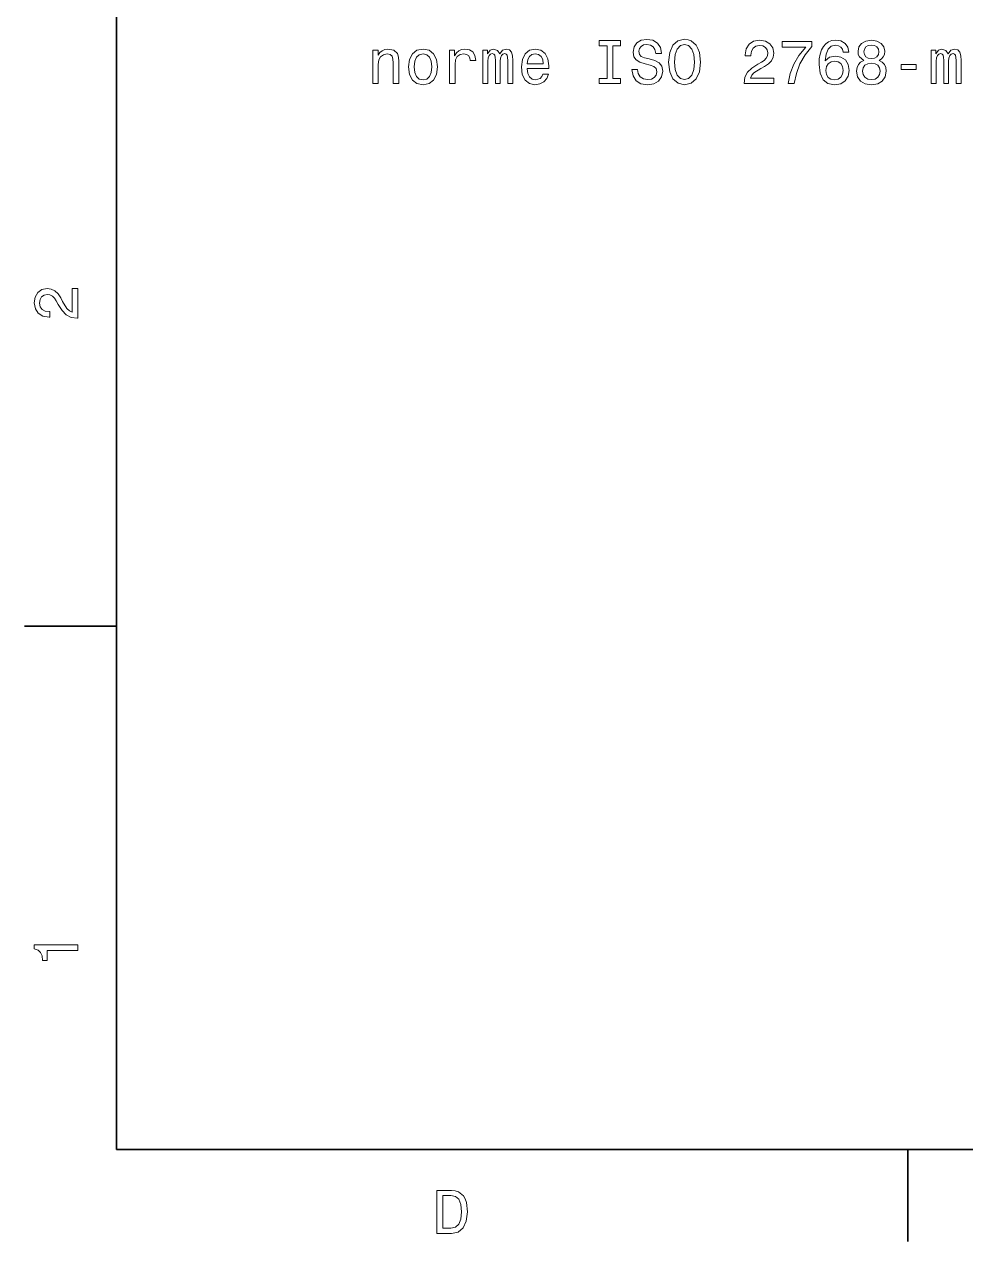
# Model space of a CAD drawing. Extents: x 0 to 297, y 0 to 210.
# Drawn here: x 2.5 to 79, y 2.5 to 101.4 of the extents above; entities that cross this region are included whole.
import ezdxf

# ---------------------------------------------------------------- set-up
doc = ezdxf.new("R2010")
doc.units = 0

msp = doc.modelspace()

# ---------------------------------------------------------------- linework, layer by layer
at = {"color": 7, "lineweight": 35}
for p, q in [((10, 200), (10, 10)), ((10, 10), (287, 10))]:
    msp.add_line(p, q, dxfattribs=at)
at = {"color": 7, "lineweight": 35, "ltscale": 0.1875}
for p, q in [((10, 52.5), (2.5, 52.5)), ((74.300003, 10), (74.300003, 2.5))]:
    msp.add_line(p, q, dxfattribs=at)
at = {"color": 7, "lineweight": 13}
for points in [[(49.843575, 97.005051), (49.198044, 97.005051), (49.198044, 96.581421), (50.953087, 96.581421), (50.953087, 97.005051), (50.307556, 97.005051), (50.307556, 99.657791), (50.953087, 99.657791), (50.953087, 100.081421), (49.198044, 100.081421), (49.198044, 99.657791), (49.843575, 99.657791)], [(52.314758, 97.73632), (51.855827, 97.73632), (51.956688, 97.201736), (52.208855, 96.808365), (52.597183, 96.571335), (53.121674, 96.485603), (53.641129, 96.566292), (54.029457, 96.788193), (54.276573, 97.136177), (54.367355, 97.595108), (54.291706, 98.008652), (54.079887, 98.275948), (53.73695, 98.452461), (53.278015, 98.58358), (52.884644, 98.679405), (52.627441, 98.790352), (52.481186, 98.951736), (52.435799, 99.203903), (52.481186, 99.430847), (52.612312, 99.602318), (52.814041, 99.718307), (53.091415, 99.758652), (53.37384, 99.708221), (53.595741, 99.572052), (53.741993, 99.345108), (53.812599, 99.037476), (54.27153, 99.037476), (54.27153, 99.047562), (54.190842, 99.521622), (53.953812, 99.874649), (53.580612, 100.09655), (53.076286, 100.172195), (52.622398, 100.09655), (52.269371, 99.884735), (52.042427, 99.556923), (51.961735, 99.133293), (52.027298, 98.755051), (52.218941, 98.497849), (52.52153, 98.326378), (52.935078, 98.195251), (53.343578, 98.079262), (53.651215, 97.968307), (53.837814, 97.806923), (53.903378, 97.544678), (53.842857, 97.27739), (53.686516, 97.075661), (53.449486, 96.949577), (53.14185, 96.909233), (52.798912, 96.964706), (52.536659, 97.126091), (52.370235, 97.388336)], [(54.851501, 98.331421), (54.94228, 97.544678), (55.204529, 96.964706), (55.613029, 96.606636), (56.147614, 96.485603), (56.677151, 96.606636), (57.090698, 96.964706), (57.3479, 97.544678), (57.443722, 98.331421), (57.3479, 99.113121), (57.23695, 99.430847), (57.090698, 99.693092), (56.677151, 100.051163), (56.424988, 100.141937), (56.147614, 100.177246), (55.607986, 100.051163), (55.199486, 99.698135), (54.94228, 99.118164)], [(60.989109, 96.581421), (63.39473, 96.581421), (63.39473, 97.015137), (61.493431, 97.015137), (61.599339, 97.252167), (61.780895, 97.448853), (62.340694, 97.806923), (62.638245, 97.958221), (62.971096, 98.175079), (63.20813, 98.427246), (63.344296, 98.724792), (63.39473, 99.062691), (63.308994, 99.48632), (63.07196, 99.819176), (62.708851, 100.030991), (62.23983, 100.106636), (61.75568, 100.020905), (61.387524, 99.783867), (61.15049, 99.405632), (61.069801, 98.906349), (61.069801, 98.835747), (61.528732, 98.835747), (61.528732, 98.876091), (61.574123, 99.219032), (61.710289, 99.471191), (61.927147, 99.632576), (62.214615, 99.688049), (62.507122, 99.637619), (62.72398, 99.511536), (62.865189, 99.31485), (62.915623, 99.067734), (62.880318, 98.835747), (62.784496, 98.639061), (62.623116, 98.46759), (62.401211, 98.316292), (62.103661, 98.154907), (61.609428, 97.842224), (61.261444, 97.509377), (61.054672, 97.105919), (60.989109, 96.59655)], [(64.554672, 96.581421), (65.064041, 96.581421), (65.230461, 97.413551), (65.522964, 98.190208), (65.936516, 98.911392), (66.476135, 99.587181), (66.476135, 100.005775), (64.075562, 100.005775), (64.075562, 99.546837), (65.991989, 99.546837), (65.437233, 98.866005), (65.018646, 98.154907), (64.726135, 97.398422)], [(69.502075, 99.138336), (69.40625, 99.546837), (69.184357, 99.849434), (68.841415, 100.041077), (68.397614, 100.106636), (68.10006, 100.071335), (67.84285, 99.97551), (67.615906, 99.819176), (67.424271, 99.597275), (67.272964, 99.319893), (67.162018, 98.981995), (67.091415, 98.58358), (67.071243, 98.134735), (67.151932, 97.418594), (67.399048, 96.899147), (67.79747, 96.586464), (68.342133, 96.480553), (68.831329, 96.571335), (69.204529, 96.808365), (69.446594, 97.181564), (69.532333, 97.655632), (69.446594, 98.134735), (69.214615, 98.502892), (68.856537, 98.734879), (68.412735, 98.815567), (67.933632, 98.714706), (67.575562, 98.427246), (67.651215, 98.981995), (67.812592, 99.380409), (68.059708, 99.617447), (68.402649, 99.698135), (68.654816, 99.657791), (68.846451, 99.55188), (68.972534, 99.375366), (69.038101, 99.138336)], [(70.702362, 98.46759), (70.44516, 98.326378), (70.268646, 98.129692), (70.1577, 97.882576), (70.122391, 97.585022), (70.203079, 97.136177), (70.435074, 96.788193), (70.813309, 96.566292), (71.327728, 96.480553), (71.83709, 96.566292), (72.215332, 96.788193), (72.447319, 97.136177), (72.533051, 97.585022), (72.492706, 97.882576), (72.386803, 98.129692), (72.205246, 98.326378), (71.953079, 98.46759), (72.154816, 98.588623), (72.296021, 98.755051), (72.38176, 98.956779), (72.412018, 99.203903), (72.331329, 99.561966), (72.119507, 99.849434), (71.776566, 100.036034), (71.327728, 100.106636), (70.873833, 100.036034), (70.530891, 99.849434), (70.314034, 99.561966), (70.238388, 99.203903), (70.263603, 98.956779), (70.349335, 98.755051)], [(30.815479, 96.581421), (31.259283, 96.581421), (31.259283, 98.144821), (31.304672, 98.502892), (31.450926, 98.765137), (31.677872, 98.926521), (31.980465, 98.987038), (32.222538, 98.936607), (32.373837, 98.800438), (32.449486, 98.573494), (32.474701, 98.270905), (32.474701, 96.581421), (32.918503, 96.581421), (32.918503, 98.361679), (32.898331, 98.719749), (32.807552, 99.017303), (32.510002, 99.289635), (32.046028, 99.385452), (31.788822, 99.350151), (31.571962, 99.254333), (31.385365, 99.092949), (31.239109, 98.876091), (31.239109, 99.289635), (30.815479, 99.289635)], [(33.720379, 97.933006), (33.801071, 97.317734), (34.033058, 96.863838), (34.401215, 96.581421), (34.895451, 96.485603), (35.384644, 96.581421), (35.7528, 96.858795), (35.984787, 97.312691), (36.070522, 97.933006), (35.984787, 98.548279), (35.7528, 99.00721), (35.384644, 99.284592), (34.895451, 99.385452), (34.401215, 99.284592), (34.033058, 99.002167), (33.801071, 98.548279)], [(34.174267, 97.938049), (34.219658, 98.391937), (34.360867, 98.719749), (34.587814, 98.921478), (34.895451, 98.992081), (35.198044, 98.921478), (35.424988, 98.724792), (35.5662, 98.391937), (35.616631, 97.938049), (35.5662, 97.479118), (35.424988, 97.146263), (35.198044, 96.944534), (34.895451, 96.878975), (34.587814, 96.944534), (34.360867, 97.146263), (34.219658, 97.479118)], [(37.053951, 96.581421), (37.497757, 96.581421), (37.497757, 98.129692), (37.543144, 98.502892), (37.679314, 98.77018), (37.901215, 98.931564), (38.198765, 98.987038), (38.420666, 98.951736), (38.587093, 98.850876), (38.687958, 98.679405), (38.723259, 98.447418), (39.172108, 98.447418), (39.111588, 98.855919), (38.94516, 99.148422), (38.667786, 99.324936), (38.289543, 99.385452), (38.032337, 99.345108), (37.810436, 99.244247), (37.61375, 99.072777), (37.457409, 98.84079), (37.457409, 99.289635), (37.053951, 99.289635)], [(39.747036, 96.581421), (40.155537, 96.581421), (40.155537, 98.391937), (40.180752, 98.664276), (40.256401, 98.860962), (40.372395, 98.976952), (40.523693, 99.022346), (40.64473, 98.981995), (40.725422, 98.881134), (40.765766, 98.709663), (40.780899, 98.482719), (40.780899, 96.581421), (41.164185, 96.581421), (41.164185, 98.391937), (41.1894, 98.659233), (41.265045, 98.855919), (41.386086, 98.976952), (41.53738, 99.022346), (41.658417, 98.981995), (41.739109, 98.881134), (41.789543, 98.482719), (41.789543, 96.581421), (42.198044, 96.581421), (42.198044, 98.452461), (42.172829, 98.84079), (42.092136, 99.138336), (41.930752, 99.319893), (41.668503, 99.385452), (41.36087, 99.284592), (41.123837, 98.992081), (40.937237, 99.279549), (40.624557, 99.385452), (40.337093, 99.284592), (40.140408, 99.002167), (40.140408, 99.289635), (39.747036, 99.289635)], [(43.3479, 97.806923), (45.123116, 97.806923), (45.128159, 98.013695), (45.047466, 98.593666), (44.825565, 99.02739), (44.472542, 99.289635), (44.003517, 99.385452), (43.544586, 99.284592), (43.191559, 99.002167), (42.964615, 98.543236), (42.883923, 97.938049), (42.959572, 97.317734), (43.186516, 96.863838), (43.5345, 96.581421), (43.988388, 96.485603), (44.38176, 96.551163), (44.704529, 96.722633), (44.941559, 96.994965), (45.077728, 97.358078), (44.638966, 97.358078), (44.548187, 97.156349), (44.417065, 97.005051), (44.043865, 96.884018), (43.756401, 96.939491), (43.539543, 97.116005), (43.398331, 97.403465), (43.3479, 97.791794)], [(43.3479, 98.180122), (43.403374, 98.528107), (43.539543, 98.785309), (43.746315, 98.94165), (44.01865, 98.997124), (44.285942, 98.94165), (44.492714, 98.785309), (44.618793, 98.528107), (44.664185, 98.180122)], [(55.335655, 98.331421), (55.391129, 98.94165), (55.557556, 99.390495), (55.814758, 99.662834), (56.147614, 99.758652), (56.475422, 99.662834), (56.732628, 99.385452), (56.899055, 98.936607), (56.959572, 98.331421), (56.899055, 97.721191), (56.732628, 97.272346), (56.475422, 97.000008), (56.147614, 96.909233), (55.814758, 97.000008), (55.557556, 97.272346), (55.391129, 97.716148)], [(70.717491, 99.163551), (70.757843, 99.385452), (70.878876, 99.556923), (71.070518, 99.662834), (71.327728, 99.703178), (71.57988, 99.662834), (71.77153, 99.556923), (71.892563, 99.385452), (71.937958, 99.163551), (71.892563, 98.936607), (71.77153, 98.760094), (71.57988, 98.644104), (71.327728, 98.608795), (71.070518, 98.649147), (70.878876, 98.760094), (70.757843, 98.936607)], [(76.179306, 96.581421), (76.587807, 96.581421), (76.587807, 98.391937), (76.613022, 98.664276), (76.688675, 98.860962), (76.804665, 98.976952), (76.955963, 99.022346), (77.076996, 98.981995), (77.157692, 98.881134), (77.198044, 98.709663), (77.213165, 98.482719), (77.213165, 96.581421), (77.596451, 96.581421), (77.596451, 98.391937), (77.621674, 98.659233), (77.697319, 98.855919), (77.818359, 98.976952), (77.96965, 99.022346), (78.090691, 98.981995), (78.171387, 98.881134), (78.221817, 98.482719), (78.221817, 96.581421), (78.63031, 96.581421), (78.63031, 98.452461), (78.605103, 98.84079), (78.524406, 99.138336), (78.363022, 99.319893), (78.100777, 99.385452), (77.793137, 99.284592), (77.556107, 98.992081), (77.369507, 99.279549), (77.056824, 99.385452), (76.769363, 99.284592), (76.572678, 99.002167), (76.572678, 99.289635), (76.179306, 99.289635)], [(69.043137, 97.650589), (68.987671, 97.332863), (68.846451, 97.09079), (68.619507, 96.929405), (68.33709, 96.878975), (68.039536, 96.929405), (67.812592, 97.085747), (67.666336, 97.32782), (67.620956, 97.645538), (67.671387, 97.958221), (67.812592, 98.195251), (68.044586, 98.34655), (68.357262, 98.402023), (68.629593, 98.34655), (68.846451, 98.200294), (68.987671, 97.963264)], [(70.606537, 97.595108), (70.651932, 97.862404), (70.798187, 98.064133), (71.025131, 98.195251), (71.327728, 98.240646), (71.625275, 98.195251), (71.852219, 98.064133), (71.998474, 97.862404), (72.048904, 97.595108), (71.998474, 97.307648), (71.852219, 97.09079), (71.625275, 96.949577), (71.327728, 96.90419), (71.025131, 96.949577), (70.798187, 97.09079), (70.651932, 97.307648)], [(73.75351, 97.73632), (74.973976, 97.73632), (74.973976, 98.134735), (73.75351, 98.134735)], [(6.833213, 77.519447), (6.833213, 79.925072), (6.399496, 79.925072), (6.399496, 78.023773), (6.162464, 78.129684), (5.965778, 78.311241), (5.607709, 78.871033), (5.456412, 79.168587), (5.239553, 79.501442), (4.987392, 79.738472), (4.689842, 79.874641), (4.351945, 79.925072), (3.928314, 79.839333), (3.595461, 79.602303), (3.383646, 79.239189), (3.307997, 78.770172), (3.393732, 78.286018), (3.630764, 77.91787), (4.009006, 77.680832), (4.508286, 77.600143), (4.578891, 77.600143), (4.578891, 78.059074), (4.538545, 78.059074), (4.195605, 78.104462), (3.943444, 78.240631), (3.782061, 78.457489), (3.726585, 78.744957), (3.777017, 79.03746), (3.903098, 79.254318), (4.099784, 79.395531), (4.346902, 79.445961), (4.578891, 79.41066), (4.775577, 79.314842), (4.947046, 79.153458), (5.098343, 78.931557), (5.259727, 78.634003), (5.572406, 78.139771), (5.90526, 77.791786), (6.308718, 77.585014), (6.818084, 77.519447)], [(6.833213, 26.159222), (6.833213, 26.618156), (3.307997, 26.618156), (3.307997, 26.275217), (3.615634, 26.184439), (3.822406, 26.002882), (3.943444, 25.725506), (3.98379, 25.34222), (4.341859, 25.34222), (4.341859, 26.159222)], [(37.194958, 6.666787), (36.029972, 6.666787), (36.029972, 3.166787), (37.194958, 3.166787), (37.744667, 3.277738), (38.153168, 3.615634), (38.405331, 4.165346), (38.496109, 4.916787), (38.415417, 5.683357), (38.314552, 5.985951), (38.173344, 6.228026), (37.764839, 6.555836), (37.497551, 6.636527)], [(37.159653, 6.248199), (37.542938, 6.17255), (37.805187, 5.940562), (37.961525, 5.527017), (38.011959, 4.916787), (37.956482, 4.326729), (37.800144, 3.913184), (37.532852, 3.666066), (37.159653, 3.585375), (36.498989, 3.585375), (36.498989, 6.248199)]]:
    msp.add_lwpolyline(points, close=True, dxfattribs=at)

doc.saveas('drawing.dxf')
